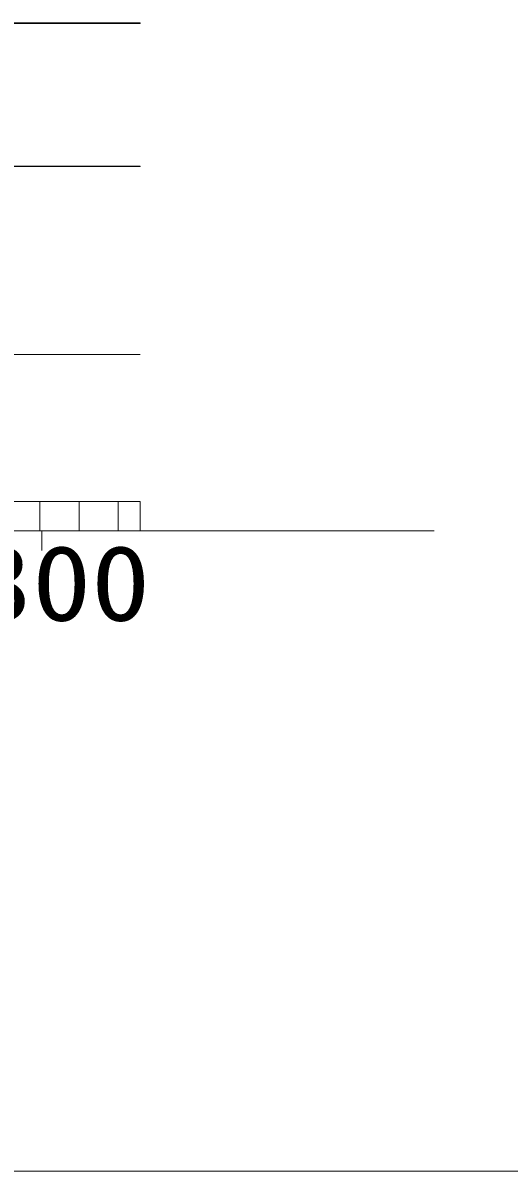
# Model space of a CAD drawing. Units: millimetres on the paper. Extents: x -305 to 305, y -152 to 152.
# Drawn here: x -207.45 to -195.06, y -59.65 to -30.36 of the extents above; entities that cross this region are included whole.
import ezdxf
from ezdxf.enums import TextEntityAlignment as Align

# ---------------------------------------------------------------- set-up
doc = ezdxf.new("R2010")
doc.units = ezdxf.units.MM
doc.layers.add('0-0_PV', color=7, linetype='Continuous', lineweight=9)
doc.styles.add('ＭＳ ゴシック', font='')
doc.styles.get('ＭＳ ゴシック').set_extended_font_data('MS Gothic')

msp = doc.modelspace()

# ---------------------------------------------------------------- linework, layer by layer
at = {"layer": '0-0_PV'}
for p, q in [((-221.788, -38.813), (-204.463, -38.813)), ((-221.788, -42.563), (-204.463, -42.563)), ((-207.017, -43.313), (-207.017, -42.563)), ((-206.017, -43.313), (-206.017, -42.563)), ((-205.017, -43.313), (-205.017, -42.563)), ((-221.963, -43.313), (-196.963, -43.313)), ((-206.963, -43.313), (-206.963, -43.813)), ((-262.482, -59.645), (-17.482, -59.645))]:
    msp.add_line(p, q, dxfattribs=at)
for points in [[(-204.463, -30.358), (-216.3, -30.358), (-216.3, -30.368), (-204.463, -30.368)], [(-204.463, -30.368), (-204.462, -30.368), (-204.461, -30.368), (-204.461, -30.368), (-204.46, -30.367), (-204.46, -30.367), (-204.459, -30.367), (-204.459, -30.366), (-204.459, -30.366), (-204.458, -30.365), (-204.458, -30.364), (-204.458, -30.364), (-204.458, -30.363), (-204.458, -30.363), (-204.458, -30.362), (-204.458, -30.361), (-204.458, -30.361), (-204.459, -30.36), (-204.459, -30.36), (-204.459, -30.359), (-204.46, -30.359), (-204.46, -30.359), (-204.461, -30.358), (-204.461, -30.358), (-204.462, -30.358), (-204.463, -30.358), (-204.463, -30.363)], [(-210.328, -34.018), (-204.463, -34.018), (-204.463, -34.008), (-210.328, -34.008)], [(-204.463, -34.013), (-204.463, -34.018), (-204.462, -34.018), (-204.461, -34.018), (-204.461, -34.018), (-204.46, -34.017), (-204.46, -34.017), (-204.459, -34.017), (-204.459, -34.016), (-204.459, -34.016), (-204.458, -34.015), (-204.458, -34.014), (-204.458, -34.014), (-204.458, -34.013), (-204.458, -34.013), (-204.458, -34.012), (-204.458, -34.011), (-204.458, -34.011), (-204.459, -34.01), (-204.459, -34.01), (-204.459, -34.009), (-204.46, -34.009), (-204.46, -34.009), (-204.461, -34.008), (-204.461, -34.008), (-204.462, -34.008), (-204.463, -34.008)]]:
    msp.add_lwpolyline(points, close=True, dxfattribs=at)
for points in [[(-220.397, -42.863), (-219.588, -42.863), (-219.588, -42.563), (-204.463, -42.563), (-204.463, -43.313)], [(-204.463, -43.313), (-221.963, -43.313), (-221.963, -42.894)]]:
    msp.add_lwpolyline(points, dxfattribs=at)

# ---------------------------------------------------------------- texts
at = {"layer": '0-0_PV', "style": 'ＭＳ ゴシック', "width": 1.15}
msp.add_text('300', height=1.921, dxfattribs=at).set_placement((-208.713, -46.183), align=Align.BOTTOM_LEFT)

doc.saveas('drawing.dxf')
